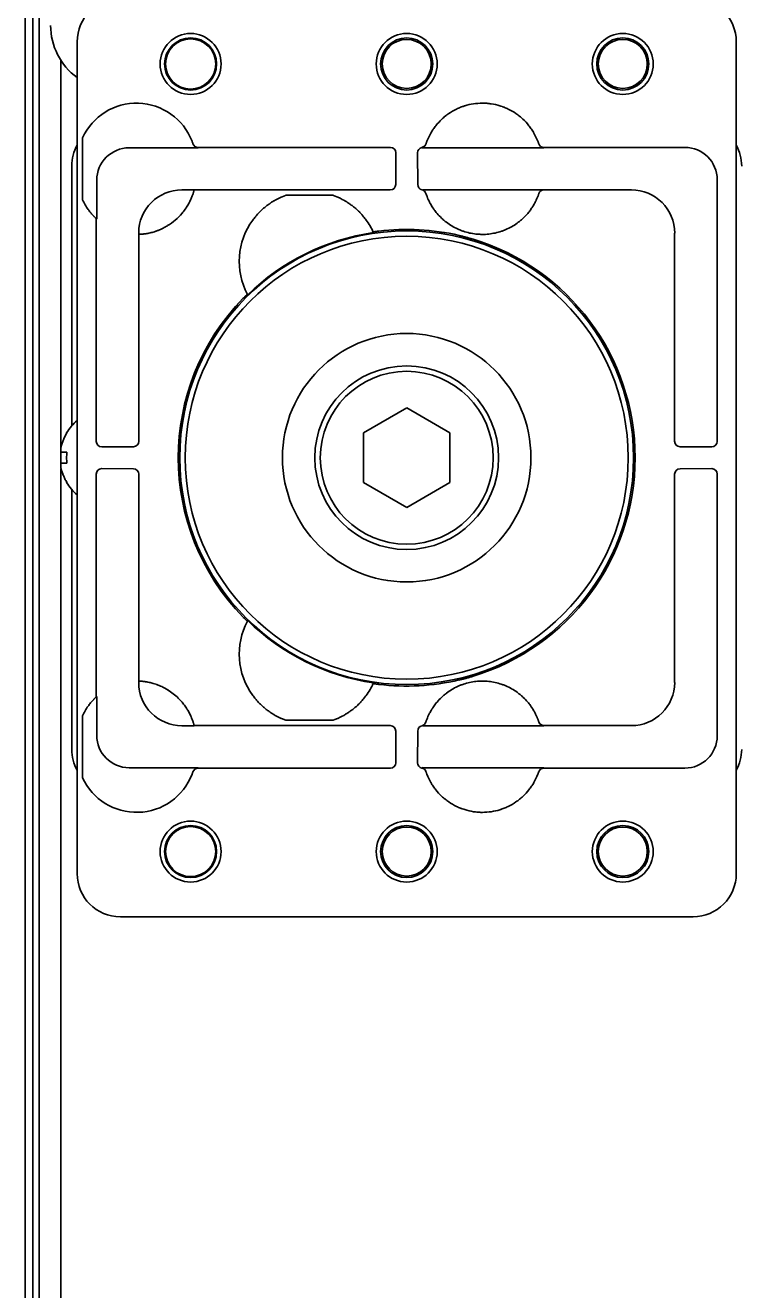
# Model space of a CAD drawing. Extents: x 6336 to 10269, y -393 to 3204.
# Drawn here: x 8426.8 to 8493.1, y 2945.6 to 3062.8 of the extents above; entities that cross this region are included whole.
import ezdxf

# ---------------------------------------------------------------- set-up
doc = ezdxf.new("R2010")
doc.units = 0
doc.header["$LTSCALE"] = 5
doc.layers.add('1', color=7, linetype='CONTINUOUS', true_color=0xffffff)

msp = doc.modelspace()

# ---------------------------------------------------------------- linework, layer by layer
at = {"layer": '1', "color": 7, "linetype": 'Continuous', "lineweight": 35}
for p, q in [((8426.77, 3066.93), (8426.77, 2417.53)), ((8428.07, 2432.33), (8428.07, 3067.73)), ((8427.46, 2420.53), (8427.46, 3063.93)), ((8431.57, 3061.23), (8431.57, 2984.23)), ((8492.57, 2984.23), (8492.57, 3061.23)), ((8430.07, 3059.5), (8430.07, 3023.73)), ((8432.07, 3046.61), (8432.07, 3052.34)), ((8474.29, 3051.78), (8474.29, 3051.8)), ((8442.77, 3051.42), (8436.37, 3051.42)), ((8460.57, 3051.46), (8442.76, 3051.46)), ((8461.05, 3048.02), (8461.07, 3050.96)), ((8463.08, 3050.96), (8463.09, 3048.02)), ((8474.77, 3051.42), (8463.6, 3051.42)), ((8487.81, 3051.46), (8474.76, 3051.46)), ((8431.07, 3049.73), (8431.07, 3025.68)), ((8433.38, 3048.42), (8433.38, 3044.83)), ((8490.81, 3024.23), (8490.81, 3048.46)), ((8441.27, 3047.53), (8442.4, 3047.53)), ((8442.4, 3047.53), (8442.4, 3047.52)), ((8442.4, 3047.52), (8450.29, 3047.52)), ((8450.29, 3047.52), (8450.38, 3047.52)), ((8450.38, 3047.52), (8450.88, 3047.52)), ((8450.88, 3047.52), (8455.26, 3047.52)), ((8455.26, 3047.02), (8450.88, 3047.02)), ((8455.26, 3047.52), (8455.76, 3047.52)), ((8455.76, 3047.52), (8455.86, 3047.52)), ((8455.86, 3047.52), (8460.55, 3047.52)), ((8463.53, 3047.53), (8474.77, 3047.53)), ((8474.3, 3047.18), (8474.3, 3047.18)), ((8474.77, 3047.52), (8482.87, 3047.52)), ((8433.34, 3044.86), (8433.34, 3024.23)), ((8437.27, 3043.4), (8437.27, 3043.53)), ((8437.28, 3043.4), (8437.27, 3043.4)), ((8437.28, 3024.25), (8437.28, 3043.4)), ((8486.87, 3043.52), (8486.87, 3024.25)), ((8458.07, 3025.04), (8462.07, 3027.34)), ((8462.07, 3027.34), (8466.07, 3025.04)), ((8430.59, 3025.03), (8430.63, 3025.03)), ((8458.07, 3020.42), (8458.07, 3025.04)), ((8466.07, 3025.04), (8466.07, 3020.42)), ((8433.84, 3023.73), (8436.78, 3023.75)), ((8487.37, 3023.75), (8490.31, 3023.73)), ((8430.07, 3023.23), (8430.07, 3022.23)), ((8430.07, 3021.71), (8430.07, 2527.74)), ((8433.34, 3021.22), (8433.34, 3000.59)), ((8436.78, 3021.7), (8433.84, 3021.72)), ((8437.28, 3002.05), (8437.28, 3021.2)), ((8486.87, 3021.2), (8486.87, 3001.93)), ((8490.31, 3021.72), (8487.37, 3021.7)), ((8490.81, 2996.99), (8490.81, 3021.22)), ((8430.63, 3020.43), (8430.59, 3020.43)), ((8462.07, 3018.11), (8458.07, 3020.42)), ((8466.07, 3020.42), (8462.07, 3018.11)), ((8431.07, 3019.77), (8431.07, 2995.73)), ((8437.27, 3002.05), (8437.28, 3002.05)), ((8437.27, 3001.92), (8437.27, 3002.05)), ((8433.38, 3000.62), (8433.34, 3000.59)), ((8433.38, 3000.62), (8433.38, 2997.03)), ((8432.07, 2993.11), (8432.07, 2998.84)), ((8442.4, 2997.92), (8441.27, 2997.92)), ((8442.4, 2997.93), (8442.4, 2997.92)), ((8450.29, 2997.93), (8442.4, 2997.93)), ((8450.38, 2997.93), (8450.29, 2997.93)), ((8450.88, 2997.93), (8450.38, 2997.93)), ((8450.88, 2998.43), (8455.26, 2998.43)), ((8455.26, 2997.93), (8450.88, 2997.93)), ((8455.26, 2997.93), (8455.76, 2997.93)), ((8455.86, 2997.93), (8455.76, 2997.93)), ((8460.55, 2997.93), (8455.86, 2997.93)), ((8474.77, 2997.92), (8463.53, 2997.92)), ((8474.3, 2998.27), (8474.3, 2998.27)), ((8482.87, 2997.93), (8474.77, 2997.93)), ((8461.07, 2994.49), (8461.05, 2997.44)), ((8463.09, 2997.43), (8463.08, 2994.49)), ((8436.37, 2994.03), (8442.77, 2994.03)), ((8442.29, 2993.65), (8442.28, 2993.63)), ((8442.29, 2993.65), (8442.29, 2993.65)), ((8442.76, 2993.99), (8460.57, 2993.99)), ((8463.6, 2994.03), (8474.77, 2994.03)), ((8474.29, 2993.65), (8474.29, 2993.66)), ((8474.76, 2993.99), (8487.81, 2993.99)), ((8435.57, 2980.23), (8488.57, 2980.23))]:
    msp.add_line(p, q, dxfattribs=at)
for centre, radius in [((8442.07, 3059.18), 2.82), ((8442.07, 3059.18), 2.41), ((8442.07, 3059.18), 2.32), ((8462.07, 3059.18), 2.82), ((8462.07, 3059.18), 2.41), ((8462.07, 3059.18), 2.27), ((8482.07, 3059.18), 2.82), ((8482.07, 3059.18), 2.41), ((8482.07, 3059.18), 2.27), ((8462.07, 3022.73), 21), ((8462.07, 3022.73), 20.5), ((8462.07, 3022.73), 11.5), ((8462.07, 3022.73), 8.5), ((8462.07, 3022.73), 8), ((8442.07, 2986.27), 2.82), ((8442.07, 2986.27), 2.41), ((8442.07, 2986.27), 2.32), ((8462.07, 2986.27), 2.82), ((8462.07, 2986.27), 2.41), ((8462.07, 2986.27), 2.27), ((8482.07, 2986.27), 2.82), ((8482.07, 2986.27), 2.41), ((8482.07, 2986.27), 2.27)]:
    msp.add_circle(centre, radius, dxfattribs=at)
for centre, radius, start, end in [((8437.07, 3050.05), 5.5, 21.107, 155.38), ((8437.07, 3048.9), 5.5, 204.62, 215.3312), ((8437.07, 3048.9), 5.5, 301.5261, 319.8844), ((8453.07, 3040.9), 6.5, 143.9482, 207.9503), ((8453.07, 3040.9), 6.5, 24.741, 36.0518), ((8462.07, 3022.73), 21.07, 98.3892, 134.3021), ((8462.07, 3022.73), 21.14, 76.7503, 97.0306), ((8462.07, 3022.73), 21.14, 286.698, 73.3023), ((8462.07, 3022.73), 21.14, 135.6607, 224.3393), ((8434.69, 3022.53), 4.8, 130.542, 148.6273), ((8434.69, 3022.93), 4.8, 211.3727, 229.458), ((8453.07, 3004.55), 6.5, 152.0497, 216.0518), ((8462.07, 3022.73), 21.07, 225.6979, 261.6108), ((8437.07, 2996.55), 5.5, 45.4856, 58.474), ((8453.07, 3004.55), 6.5, 323.9482, 335.259), ((8462.07, 3022.73), 21.14, 262.9694, 283.2494), ((8437.07, 2996.55), 5.5, 144.6688, 155.38), ((8437.07, 2995.4), 5.5, 204.62, 338.893)]:
    msp.add_arc(centre, radius, start, end, dxfattribs=at)
for centre, major_axis, ratio, start_param, end_param in [((8435.57, 3061.23), (2.83, -2.83), 0.999695, 2.356347, 3.926839), ((8488.57, 3061.23), (-2.83, -2.83), 0.999695, 2.356347, 3.926839), ((8435.12, 3062.77), (-4.25, -4.25), 0.997946, 5.499157, 6.437737), ((8435.07, 3049.73), (-2.83, 2.83), 0.999695, 0.279915, 0.785246), ((8437.07, 3050.05), (-5.23, -1.73), 0.999252, 3.138522, 3.145428), ((8442.76, 3051.96), (0.474, 0.159), 0.999831, 3.141593, 4.388346), ((8463.38, 3051.94), (-0.473, 0.161), 0.999761, 2.10121, 3.149501), ((8474.76, 3051.96), (0.475, 0.157), 0.999831, 3.145682, 4.39242), ((8489.07, 3049.73), (2.83, 2.83), 0.999695, 5.497939, 6.003271), ((8436.38, 3048.42), (-2.12, 2.12), 0.999695, 5.497939, 7.068431), ((8437.07, 3049.55), (-5.68, -1.92), 0.999938, 3.132345, 3.139281), ((8460.57, 3050.96), (-0.224, -0.448), 0.999239, 2.03449, 3.605134), ((8463.58, 3050.96), (0.224, -0.448), 0.999239, 2.880101, 4.248696), ((8463.6, 3050.92), (0.224, -0.447), 0.99981, 2.678052, 2.916971), ((8487.81, 3048.46), (-2.12, -2.12), 0.999543, 2.356347, 3.926839), ((8441.27, 3043.53), (2.83, -2.83), 0.999695, 2.356347, 3.926839), ((8460.55, 3048.02), (-0.447, -0.224), 0.99981, 1.107255, 2.677899), ((8463.59, 3048.02), (0.447, -0.224), 0.99981, 3.605286, 4.952817), ((8463.37, 3047.05), (-0.476, -0.155), 0.999754, 3.133975, 4.161422), ((8474.77, 3047.02), (-0.475, 0.156), 0.999831, 5.030486, 6.282512), ((8482.87, 3043.52), (2.83, -2.83), 0.999924, 0.78555, 2.356042), ((8435.37, 10271.54), (0, -7227.62), 0.017452, 6.267025, 6.267338), ((3762.89, 2237.68), (-4696.56, -804.42), 0.03512, 3.150702, 3.151017), ((11934.7, 6284.55), (-3486.44, -3247.99), 0.03512, 6.273761, 6.274076), ((8433.84, 3024.23), (-0.448, -0.224), 0.999239, 5.819644, 7.390288), ((8436.78, 3024.25), (0.224, 0.447), 0.99981, 3.605286, 5.17593), ((8487.37, 3024.25), (-0.224, 0.447), 0.99981, 1.107255, 2.677899), ((8490.31, 3024.23), (0.448, -0.224), 0.999239, 5.176082, 6.746726), ((8433.84, 3021.22), (0.448, -0.224), 0.999239, 2.03449, 3.605134), ((8436.78, 3021.2), (0.224, -0.447), 0.99981, 1.107255, 2.677899), ((8487.37, 3021.2), (-0.224, -0.447), 0.99981, 3.605286, 5.17593), ((8490.31, 3021.22), (-0.448, -0.224), 0.999239, 2.678052, 4.248696), ((11934.7, -239.1), (3486.44, -3247.99), 0.03512, 3.150702, 3.151017), ((8441.27, 3001.92), (2.83, 2.83), 0.999695, 2.356347, 3.926839), ((3762.89, 3807.77), (4696.56, -804.42), 0.03512, 6.273761, 6.274076), ((8482.87, 3001.93), (-2.83, -2.83), 0.999924, 0.78555, 2.356042), ((8460.55, 2997.43), (-0.447, 0.224), 0.99981, 3.605286, 5.17593), ((8463.59, 2997.43), (0.447, 0.224), 0.99981, 1.330368, 2.677899), ((8463.37, 2998.41), (0.476, -0.155), 0.999754, 5.263357, 6.293203), ((8474.77, 2998.43), (0.475, 0.156), 0.999831, 3.142574, 4.3946), ((8436.38, 2997.03), (-2.12, -2.12), 0.999695, 5.497939, 7.068431), ((8487.81, 2996.99), (2.12, -2.12), 0.999543, 5.497939, 7.068431), ((8435.07, 2995.73), (-2.83, -2.83), 0.999695, 5.497939, 6.003271), ((8489.07, 2995.73), (2.83, -2.83), 0.999695, 0.279915, 0.785246), ((8460.57, 2994.49), (0.224, -0.448), 0.999239, 5.819644, 7.390288), ((8463.58, 2994.49), (-0.224, -0.448), 0.999239, 5.176082, 6.544021), ((8442.76, 2993.49), (0.474, -0.159), 0.999831, 1.894839, 3.141593), ((8437.07, 2995.4), (-1.75, -5.21), 0.99983, 1.569957, 1.576869), ((8463.6, 2994.53), (-0.224, -0.447), 0.99981, 0.22534, 0.463541), ((8463.38, 2993.51), (-0.477, -0.15), 0.999767, 3.157291, 4.205088), ((8474.76, 2993.49), (0.474, -0.158), 0.999831, 1.892032, 3.138921), ((8435.57, 2984.23), (2.83, 2.83), 0.999695, 2.356347, 3.926839), ((8488.57, 2984.23), (-2.83, 2.83), 0.999695, 2.356347, 3.926839)]:
    msp.add_ellipse(centre, major_axis=major_axis, ratio=ratio, start_param=start_param, end_param=end_param, dxfattribs=at)
for points, knots in [([(8474.2, 3052.03), (8474.1, 3052.29), (8473.98, 3052.54), (8473.83, 3052.81), (8473.81, 3052.84), (8473.78, 3052.9), (8473.76, 3052.93), (8473.7, 3053.02), (8473.67, 3053.08), (8473.55, 3053.25), (8473.47, 3053.36), (8473.21, 3053.68), (8473.03, 3053.89), (8472.78, 3054.12), (8472.7, 3054.19), (8472.62, 3054.26), (8472.57, 3054.3), (8472.54, 3054.32), (8472.4, 3054.43), (8472.29, 3054.51), (8471.95, 3054.75), (8471.71, 3054.88), (8471.34, 3055.06), (8471.22, 3055.12), (8471.06, 3055.18), (8471.02, 3055.19), (8470.96, 3055.22), (8470.93, 3055.23), (8470.83, 3055.27), (8470.76, 3055.29), (8470.43, 3055.39), (8470.17, 3055.45), (8469.76, 3055.51), (8469.62, 3055.53), (8469.42, 3055.54), (8469.31, 3055.55), (8469.21, 3055.55), (8469.14, 3055.55), (8469.11, 3055.55), (8468.79, 3055.55), (8468.52, 3055.53), (8467.98, 3055.45), (8467.71, 3055.39), (8467.41, 3055.3), (8467.38, 3055.28), (8467.31, 3055.26), (8467.28, 3055.25), (8467.18, 3055.22), (8467.12, 3055.19), (8466.92, 3055.12), (8466.8, 3055.06), (8466.43, 3054.88), (8466.19, 3054.74), (8465.91, 3054.55), (8465.82, 3054.49), (8465.74, 3054.43), (8465.68, 3054.38), (8465.66, 3054.36), (8465.52, 3054.25), (8465.42, 3054.16), (8465.12, 3053.88), (8464.93, 3053.68), (8464.68, 3053.36), (8464.59, 3053.25), (8464.5, 3053.1), (8464.48, 3053.07), (8464.44, 3053.02), (8464.42, 3052.99), (8464.37, 3052.9), (8464.33, 3052.84), (8464.16, 3052.54), (8464.04, 3052.29), (8463.94, 3052.03)], [0, 0, 0, 0, 0.0625, 0.0625, 0.070313, 0.070313, 0.078125, 0.078125, 0.09375, 0.09375, 0.125, 0.125, 0.1875, 0.1875, 0.203125, 0.210938, 0.210938, 0.21875, 0.21875, 0.25, 0.25, 0.3125, 0.3125, 0.34375, 0.34375, 0.351563, 0.351563, 0.359375, 0.359375, 0.375, 0.375, 0.4375, 0.4375, 0.46875, 0.46875, 0.484375, 0.492188, 0.492188, 0.5, 0.5, 0.5625, 0.5625, 0.625, 0.625, 0.632812, 0.632812, 0.640625, 0.640625, 0.65625, 0.65625, 0.6875, 0.6875, 0.75, 0.75, 0.765625, 0.773437, 0.773437, 0.78125, 0.78125, 0.8125, 0.8125, 0.875, 0.875, 0.90625, 0.90625, 0.914062, 0.914062, 0.921875, 0.921875, 0.9375, 0.9375, 1, 1, 1, 1]), ([(8442.29, 3051.8), (8442.29, 3051.8), (8442.29, 3051.81), (8442.28, 3051.81), (8442.28, 3051.82), (8442.28, 3051.83), (8442.28, 3051.84), (8442.27, 3051.85), (8442.27, 3051.86), (8442.26, 3051.88), (8442.26, 3051.89), (8442.25, 3051.92), (8442.24, 3051.93), (8442.23, 3051.95), (8442.23, 3051.96), (8442.23, 3051.97), (8442.22, 3051.98), (8442.22, 3052), (8442.21, 3052.02), (8442.2, 3052.03)], [0, 0, 0, 0, 0.125, 0.125, 0.25, 0.25, 0.375, 0.375, 0.5, 0.5, 0.625, 0.625, 0.75, 0.75, 0.8125, 0.8125, 0.875, 0.875, 1, 1, 1, 1]), ([(8442.77, 3051.42), (8442.75, 3051.42), (8442.7, 3051.43), (8442.64, 3051.44), (8442.61, 3051.45), (8442.59, 3051.46), (8442.57, 3051.47), (8442.56, 3051.47), (8442.52, 3051.49), (8442.5, 3051.5), (8442.47, 3051.53), (8442.46, 3051.53), (8442.44, 3051.55), (8442.43, 3051.56), (8442.4, 3051.59), (8442.39, 3051.61), (8442.35, 3051.65), (8442.34, 3051.67), (8442.32, 3051.72), (8442.31, 3051.74), (8442.3, 3051.77)], [0, 0, 0, 0, 0.125, 0.25, 0.25, 0.3125, 0.3125, 0.375, 0.375, 0.5, 0.5, 0.5625, 0.5625, 0.625, 0.625, 0.75, 0.75, 0.875, 0.875, 1, 1, 1, 1]), ([(8463.84, 3051.74), (8463.83, 3051.7), (8463.81, 3051.66), (8463.78, 3051.62), (8463.77, 3051.61), (8463.76, 3051.59), (8463.75, 3051.58), (8463.73, 3051.56), (8463.7, 3051.53), (8463.67, 3051.5), (8463.64, 3051.48), (8463.64, 3051.48), (8463.62, 3051.47), (8463.61, 3051.46), (8463.56, 3051.43), (8463.52, 3051.42), (8463.48, 3051.41)], [0, 0, 0, 0, 0.25, 0.25, 0.3125, 0.3125, 0.375, 0.375, 0.5, 0.625, 0.625, 0.6875, 0.6875, 0.75, 0.75, 1, 1, 1, 1]), ([(8463.94, 3052.03), (8463.93, 3052.01), (8463.93, 3052), (8463.92, 3051.98), (8463.92, 3051.97), (8463.91, 3051.95), (8463.91, 3051.95), (8463.9, 3051.92), (8463.9, 3051.91), (8463.89, 3051.89), (8463.89, 3051.88), (8463.88, 3051.87), (8463.88, 3051.87), (8463.87, 3051.85), (8463.87, 3051.84), (8463.87, 3051.83), (8463.87, 3051.82), (8463.86, 3051.81), (8463.86, 3051.81), (8463.86, 3051.8), (8463.86, 3051.79), (8463.85, 3051.79), (8463.85, 3051.79), (8463.85, 3051.79), (8463.85, 3051.79), (8463.85, 3051.79)], [0, 0, 0, 0, 0.125, 0.125, 0.1875, 0.1875, 0.25, 0.25, 0.375, 0.375, 0.4375, 0.4375, 0.5, 0.5, 0.625, 0.625, 0.6875, 0.6875, 0.75, 0.75, 0.875, 0.875, 0.9375, 0.9375, 1, 1, 1, 1]), ([(8474.29, 3051.8), (8474.29, 3051.8), (8474.29, 3051.81), (8474.28, 3051.81), (8474.28, 3051.81), (8474.28, 3051.82), (8474.28, 3051.82), (8474.28, 3051.83), (8474.28, 3051.83), (8474.27, 3051.85), (8474.27, 3051.85), (8474.27, 3051.86), (8474.27, 3051.87), (8474.26, 3051.88), (8474.26, 3051.89), (8474.25, 3051.91), (8474.25, 3051.92), (8474.24, 3051.93), (8474.24, 3051.94), (8474.23, 3051.96), (8474.23, 3051.97), (8474.22, 3052), (8474.22, 3052), (8474.21, 3052.02), (8474.21, 3052.03), (8474.2, 3052.03)], [0, 0, 0, 0, 0.125, 0.125, 0.1875, 0.1875, 0.25, 0.25, 0.375, 0.375, 0.4375, 0.4375, 0.5, 0.5, 0.625, 0.625, 0.6875, 0.6875, 0.75, 0.75, 0.875, 0.875, 0.9375, 0.9375, 1, 1, 1, 1]), ([(8463.48, 3051.41), (8463.48, 3051.42), (8463.48, 3051.42), (8463.48, 3051.44), (8463.48, 3051.45), (8463.48, 3051.45)], [0, 0, 0, 0, 0.441588, 0.441588, 1, 1, 1, 1]), ([(8442.4, 3047.52), (8442.4, 3047.52), (8442.4, 3047.51), (8442.39, 3047.49), (8442.38, 3047.47), (8442.37, 3047.43), (8442.36, 3047.4), (8442.36, 3047.39), (8442.36, 3047.38), (8442.36, 3047.38), (8442.35, 3047.35), (8442.35, 3047.34), (8442.33, 3047.29), (8442.31, 3047.23), (8442.29, 3047.15), (8442.26, 3047.08), (8442.25, 3047.05), (8442.24, 3047.02), (8442.23, 3046.99), (8442.23, 3046.98), (8442.2, 3046.92), (8442.18, 3046.87), (8442.12, 3046.71), (8442.07, 3046.6), (8442, 3046.45), (8441.98, 3046.42), (8441.95, 3046.36), (8441.93, 3046.32), (8441.88, 3046.23), (8441.85, 3046.17), (8441.77, 3046.04), (8441.74, 3045.98), (8441.67, 3045.89), (8441.65, 3045.85), (8441.61, 3045.79), (8441.59, 3045.76), (8441.48, 3045.6), (8441.38, 3045.48), (8441.28, 3045.36)], [0, 0, 0, 0, 0.0625, 0.0625, 0.125, 0.1875, 0.1875, 0.203125, 0.203125, 0.21875, 0.21875, 0.25, 0.25, 0.3125, 0.375, 0.375, 0.40625, 0.421875, 0.421875, 0.4375, 0.4375, 0.5, 0.5, 0.625, 0.625, 0.65625, 0.65625, 0.6875, 0.6875, 0.75, 0.75, 0.8125, 0.8125, 0.84375, 0.84375, 0.875, 0.875, 1, 1, 1, 1]), ([(8463.84, 3047.2), (8463.84, 3047.2), (8463.85, 3047.18), (8463.86, 3047.15), (8463.86, 3047.13), (8463.87, 3047.11), (8463.88, 3047.1), (8463.88, 3047.08), (8463.89, 3047.07), (8463.91, 3047.02), (8463.93, 3046.96), (8463.96, 3046.87), (8463.97, 3046.84), (8464, 3046.79), (8464, 3046.77), (8464.02, 3046.73), (8464.03, 3046.71), (8464.04, 3046.7)], [0, 0, 0, 0, 0.25, 0.25, 0.375, 0.375, 0.4375, 0.4375, 0.5, 0.5, 0.75, 0.75, 0.875, 0.875, 0.9375, 0.9375, 1, 1, 1, 1]), ([(8473.27, 3045.34), (8473.35, 3045.45), (8473.44, 3045.55), (8473.55, 3045.71), (8473.59, 3045.76), (8473.65, 3045.85), (8473.66, 3045.87), (8473.7, 3045.93), (8473.72, 3045.95), (8473.8, 3046.09), (8473.86, 3046.19), (8473.94, 3046.35), (8473.97, 3046.4), (8474, 3046.46), (8474.01, 3046.47), (8474.02, 3046.49), (8474.02, 3046.5), (8474.04, 3046.54), (8474.05, 3046.56), (8474.1, 3046.68), (8474.14, 3046.76), (8474.18, 3046.85), (8474.18, 3046.87), (8474.19, 3046.89), (8474.2, 3046.9), (8474.2, 3046.91), (8474.22, 3046.95), (8474.24, 3047.02), (8474.26, 3047.06), (8474.27, 3047.09), (8474.27, 3047.1), (8474.28, 3047.12), (8474.28, 3047.13), (8474.29, 3047.15), (8474.29, 3047.17), (8474.3, 3047.17), (8474.3, 3047.18)], [0, 0, 0, 0, 0.125, 0.125, 0.1875, 0.1875, 0.21875, 0.21875, 0.25, 0.25, 0.375, 0.375, 0.4375, 0.4375, 0.453125, 0.453125, 0.46875, 0.46875, 0.5, 0.5, 0.625, 0.625, 0.65625, 0.65625, 0.671875, 0.671875, 0.6875, 0.75, 0.8125, 0.8125, 0.84375, 0.84375, 0.875, 0.875, 0.9375, 1, 1, 1, 1]), ([(8474.3, 3047.18), (8474.31, 3047.21), (8474.33, 3047.26), (8474.35, 3047.3), (8474.38, 3047.33), (8474.39, 3047.34), (8474.4, 3047.36), (8474.41, 3047.37), (8474.44, 3047.4), (8474.46, 3047.42), (8474.49, 3047.44), (8474.5, 3047.45), (8474.52, 3047.46), (8474.54, 3047.47), (8474.57, 3047.49), (8474.59, 3047.5), (8474.64, 3047.51), (8474.67, 3047.52), (8474.72, 3047.53), (8474.75, 3047.53), (8474.77, 3047.53)], [0, 0, 0, 0, 0.125, 0.25, 0.25, 0.3125, 0.3125, 0.375, 0.375, 0.5, 0.5, 0.5625, 0.5625, 0.625, 0.625, 0.75, 0.75, 0.875, 0.875, 1, 1, 1, 1]), ([(8474.77, 3047.53), (8474.77, 3047.53), (8474.77, 3047.53), (8474.77, 3047.52), (8474.77, 3047.52), (8474.77, 3047.52)], [0, 0, 0, 0, 0.496999, 0.496999, 1, 1, 1, 1]), ([(8433.34, 3044.86), (8433.34, 3044.86), (8433.33, 3044.87), (8433.32, 3044.88), (8433.32, 3044.88), (8433.31, 3044.89), (8433.3, 3044.9), (8433.29, 3044.91), (8433.29, 3044.91), (8433.27, 3044.93), (8433.26, 3044.94), (8433.24, 3044.96), (8433.23, 3044.97), (8433.22, 3044.98), (8433.21, 3044.99), (8433.18, 3045.01), (8433.17, 3045.03), (8433.13, 3045.06), (8433.12, 3045.08), (8433.09, 3045.11), (8433.08, 3045.12), (8433.06, 3045.14), (8433.05, 3045.15), (8433, 3045.2), (8432.97, 3045.24), (8432.91, 3045.31), (8432.89, 3045.33), (8432.85, 3045.38), (8432.83, 3045.4), (8432.77, 3045.47), (8432.73, 3045.52), (8432.66, 3045.62), (8432.62, 3045.67), (8432.59, 3045.72)], [0, 0, 0, 0, 0.0625, 0.0625, 0.125, 0.125, 0.15625, 0.15625, 0.1875, 0.1875, 0.25, 0.25, 0.28125, 0.28125, 0.3125, 0.3125, 0.375, 0.375, 0.4375, 0.4375, 0.46875, 0.46875, 0.5, 0.5, 0.625, 0.625, 0.6875, 0.6875, 0.75, 0.75, 0.875, 0.875, 1, 1, 1, 1]), ([(8449.81, 3046.52), (8449.79, 3046.51), (8449.76, 3046.49), (8449.71, 3046.46), (8449.7, 3046.45), (8449.66, 3046.43), (8449.64, 3046.42), (8449.59, 3046.39), (8449.55, 3046.36), (8449.49, 3046.32), (8449.47, 3046.31), (8449.43, 3046.28), (8449.41, 3046.27), (8449.35, 3046.23), (8449.31, 3046.2), (8449.22, 3046.14), (8449.18, 3046.1), (8449.05, 3046), (8448.96, 3045.93), (8448.84, 3045.83), (8448.82, 3045.82), (8448.77, 3045.78), (8448.71, 3045.72), (8448.64, 3045.65), (8448.5, 3045.52), (8448.41, 3045.43), (8448.28, 3045.29), (8448.24, 3045.25), (8448.17, 3045.17), (8448.15, 3045.15), (8448.11, 3045.1), (8448.09, 3045.07), (8447.98, 3044.94), (8447.9, 3044.83), (8447.82, 3044.73)], [0, 0, 0, 0, 0.0625, 0.0625, 0.09375, 0.09375, 0.125, 0.125, 0.1875, 0.1875, 0.21875, 0.21875, 0.25, 0.25, 0.3125, 0.3125, 0.375, 0.375, 0.5, 0.5, 0.53125, 0.53125, 0.5625, 0.625, 0.625, 0.75, 0.75, 0.8125, 0.8125, 0.84375, 0.84375, 0.875, 0.875, 1, 1, 1, 1]), ([(8450.46, 3046.85), (8450.1, 3046.69), (8449.9, 3046.57), (8449.81, 3046.52), (8449.81, 3046.52), (8449.81, 3046.52)], [0, 0, 0, 0, 0.99996, 0.99996, 1, 1, 1, 1]), ([(8458.33, 3044.73), (8458.25, 3044.83), (8458.17, 3044.94), (8458.04, 3045.09), (8458, 3045.14), (8457.93, 3045.22), (8457.91, 3045.24), (8457.86, 3045.29), (8457.84, 3045.32), (8457.8, 3045.36), (8457.78, 3045.39), (8457.73, 3045.43), (8457.71, 3045.46), (8457.64, 3045.53), (8457.6, 3045.57), (8457.46, 3045.7), (8457.37, 3045.78), (8457.19, 3045.93), (8457.1, 3046), (8456.97, 3046.1), (8456.92, 3046.14), (8456.84, 3046.2), (8456.8, 3046.23), (8456.71, 3046.29), (8456.67, 3046.31), (8456.61, 3046.35), (8456.59, 3046.36), (8456.56, 3046.39), (8456.54, 3046.4), (8456.48, 3046.43), (8456.45, 3046.45), (8456.39, 3046.49), (8456.36, 3046.51), (8456.33, 3046.52)], [0, 0, 0, 0, 0.125, 0.125, 0.1875, 0.1875, 0.21875, 0.21875, 0.25, 0.25, 0.28125, 0.28125, 0.3125, 0.3125, 0.375, 0.375, 0.5, 0.5, 0.625, 0.625, 0.6875, 0.6875, 0.75, 0.75, 0.8125, 0.8125, 0.84375, 0.84375, 0.875, 0.875, 0.9375, 0.9375, 1, 1, 1, 1]), ([(8464.04, 3046.7), (8464.06, 3046.65), (8464.08, 3046.6), (8464.13, 3046.5), (8464.15, 3046.45), (8464.19, 3046.37), (8464.21, 3046.32), (8464.24, 3046.28), (8464.25, 3046.25), (8464.26, 3046.24), (8464.3, 3046.17), (8464.34, 3046.11), (8464.41, 3045.99), (8464.44, 3045.93), (8464.5, 3045.84), (8464.52, 3045.81), (8464.57, 3045.75), (8464.59, 3045.72), (8464.69, 3045.57), (8464.78, 3045.46), (8464.88, 3045.34)], [0, 0, 0, 0, 0.125, 0.125, 0.25, 0.25, 0.3125, 0.34375, 0.34375, 0.375, 0.375, 0.5, 0.5, 0.625, 0.625, 0.6875, 0.6875, 0.75, 0.75, 1, 1, 1, 1]), ([(8464.88, 3045.34), (8465.01, 3045.19), (8465.15, 3045.05), (8465.37, 3044.84), (8465.44, 3044.77), (8465.55, 3044.68), (8465.59, 3044.64), (8465.67, 3044.58), (8465.71, 3044.55), (8465.91, 3044.4), (8466.07, 3044.29), (8466.41, 3044.09), (8466.59, 3043.99), (8466.86, 3043.87), (8466.95, 3043.83), (8467.09, 3043.77), (8467.13, 3043.76), (8467.23, 3043.72), (8467.27, 3043.71), (8467.51, 3043.63), (8467.7, 3043.57), (8468.09, 3043.49), (8468.28, 3043.46), (8468.58, 3043.42), (8468.68, 3043.42), (8468.82, 3043.41), (8468.87, 3043.41), (8468.97, 3043.4), (8469.02, 3043.4), (8469.27, 3043.4), (8469.47, 3043.41), (8469.87, 3043.46), (8470.06, 3043.49), (8470.45, 3043.57), (8470.64, 3043.63), (8470.88, 3043.71), (8470.92, 3043.72), (8471.02, 3043.76), (8471.16, 3043.81), (8471.29, 3043.87), (8471.56, 3043.99), (8471.74, 3044.09), (8472.08, 3044.29), (8472.24, 3044.4), (8472.44, 3044.55), (8472.48, 3044.58), (8472.56, 3044.64), (8472.67, 3044.74), (8472.78, 3044.84), (8473, 3045.05), (8473.14, 3045.19), (8473.27, 3045.34)], [0, 0, 0, 0, 0.0625, 0.0625, 0.09375, 0.09375, 0.109375, 0.109375, 0.125, 0.125, 0.1875, 0.1875, 0.25, 0.25, 0.28125, 0.28125, 0.296875, 0.296875, 0.3125, 0.3125, 0.375, 0.375, 0.4375, 0.4375, 0.46875, 0.46875, 0.484375, 0.484375, 0.5, 0.5, 0.5625, 0.5625, 0.625, 0.625, 0.6875, 0.6875, 0.703125, 0.703125, 0.71875, 0.75, 0.75, 0.8125, 0.8125, 0.875, 0.875, 0.890625, 0.890625, 0.90625, 0.9375, 0.9375, 1, 1, 1, 1]), ([(8438.21, 3043.52), (8438.14, 3043.5), (8438.08, 3043.49), (8437.95, 3043.47), (8437.89, 3043.46), (8437.77, 3043.44), (8437.72, 3043.44), (8437.62, 3043.43), (8437.58, 3043.42), (8437.5, 3043.42), (8437.46, 3043.41), (8437.4, 3043.41), (8437.37, 3043.41), (8437.33, 3043.41), (8437.3, 3043.4), (8437.28, 3043.4), (8437.28, 3043.4)], [0, 0, 0, 0, 0.125, 0.125, 0.25, 0.25, 0.375, 0.375, 0.5, 0.5, 0.625, 0.625, 0.75, 0.75, 0.875, 1, 1, 1, 1]), ([(8439.95, 3044.21), (8439.88, 3044.17), (8439.81, 3044.13), (8439.66, 3044.05), (8439.59, 3044.01), (8439.37, 3043.9), (8439.22, 3043.83), (8439.03, 3043.76), (8438.99, 3043.75), (8438.94, 3043.72), (8438.92, 3043.72), (8438.88, 3043.7), (8438.79, 3043.67), (8438.69, 3043.64), (8438.55, 3043.6), (8438.48, 3043.58), (8438.35, 3043.55), (8438.28, 3043.53), (8438.21, 3043.52)], [0, 0, 0, 0, 0.125, 0.125, 0.25, 0.25, 0.5, 0.5, 0.5625, 0.5625, 0.59375, 0.59375, 0.625, 0.75, 0.75, 0.875, 0.875, 1, 1, 1, 1]), ([(8459.49, 3043.71), (8459.45, 3043.7), (8459.42, 3043.7), (8459.37, 3043.69), (8459.35, 3043.69), (8459.32, 3043.69), (8459.31, 3043.68), (8459.26, 3043.68), (8459.23, 3043.67), (8459.19, 3043.67), (8459.18, 3043.66), (8459.16, 3043.66), (8459.15, 3043.66), (8459.14, 3043.66), (8459.13, 3043.66), (8459.1, 3043.65), (8459.08, 3043.65), (8459.06, 3043.64), (8459.05, 3043.64), (8459.04, 3043.64), (8459.04, 3043.64), (8459.03, 3043.64), (8459.02, 3043.63), (8459, 3043.63), (8458.99, 3043.63), (8458.98, 3043.62), (8458.98, 3043.62), (8458.98, 3043.62), (8458.98, 3043.62), (8458.98, 3043.62)], [0, 0, 0, 0, 0.125, 0.125, 0.1875, 0.1875, 0.25, 0.25, 0.375, 0.375, 0.4375, 0.4375, 0.46875, 0.46875, 0.5, 0.5, 0.625, 0.625, 0.65625, 0.65625, 0.6875, 0.6875, 0.75, 0.75, 0.875, 0.875, 0.9375, 0.9375, 1, 1, 1, 1]), ([(8468.15, 3042.97), (8468.05, 3043), (8467.94, 3043.03), (8467.74, 3043.09), (8467.54, 3043.15), (8467.33, 3043.2), (8467.12, 3043.25), (8467.02, 3043.28), (8466.92, 3043.3)], [0, 0, 0, 0, 0.25, 0.25, 0.5, 0.75, 0.75, 1, 1, 1, 1]), ([(8447.33, 3037.85), (8447.33, 3037.85), (8447.33, 3037.85), (8447.32, 3037.85), (8447.32, 3037.84), (8447.31, 3037.84), (8447.31, 3037.84), (8447.3, 3037.83), (8447.3, 3037.83), (8447.29, 3037.82), (8447.28, 3037.81), (8447.25, 3037.79), (8447.25, 3037.79), (8447.23, 3037.77), (8447.21, 3037.76), (8447.2, 3037.74), (8447.18, 3037.72), (8447.17, 3037.71), (8447.14, 3037.68), (8447.11, 3037.66), (8447.08, 3037.63), (8447.07, 3037.62), (8447.05, 3037.59), (8447.04, 3037.58), (8447, 3037.55), (8446.98, 3037.52), (8446.95, 3037.5)], [0, 0, 0, 0, 0.125, 0.125, 0.1875, 0.1875, 0.21875, 0.21875, 0.25, 0.25, 0.375, 0.375, 0.4375, 0.4375, 0.5, 0.5625, 0.5625, 0.625, 0.625, 0.75, 0.75, 0.8125, 0.8125, 0.875, 0.875, 1, 1, 1, 1]), ([(8430.63, 3025.03), (8430.5, 3024.82), (8430.4, 3024.61), (8430.26, 3024.29), (8430.22, 3024.18), (8430.14, 3023.95), (8430.11, 3023.84), (8430.08, 3023.73)], [0, 0, 0, 0, 0.5, 0.5, 0.75, 0.75, 1, 1, 1, 1]), ([(8430.63, 3022.23), (8430.5, 3022.23), (8430.4, 3022.23), (8430.26, 3022.23), (8430.22, 3022.23), (8430.14, 3022.23), (8430.11, 3022.23), (8430.08, 3022.23)], [0, 0, 0, 0, 0.5, 0.5, 0.75, 0.75, 1, 1, 1, 1]), ([(8446.95, 3007.95), (8446.98, 3007.93), (8447, 3007.9), (8447.03, 3007.87), (8447.05, 3007.86), (8447.07, 3007.84), (8447.08, 3007.82), (8447.11, 3007.79), (8447.14, 3007.77), (8447.17, 3007.74), (8447.18, 3007.73), (8447.19, 3007.72), (8447.19, 3007.71), (8447.2, 3007.71), (8447.21, 3007.7), (8447.23, 3007.68), (8447.25, 3007.67), (8447.26, 3007.65), (8447.27, 3007.65), (8447.28, 3007.64), (8447.28, 3007.64), (8447.29, 3007.63), (8447.29, 3007.63), (8447.31, 3007.61), (8447.32, 3007.61), (8447.32, 3007.6), (8447.33, 3007.6), (8447.33, 3007.6), (8447.33, 3007.6), (8447.33, 3007.6)], [0, 0, 0, 0, 0.125, 0.125, 0.1875, 0.1875, 0.25, 0.25, 0.375, 0.375, 0.4375, 0.4375, 0.46875, 0.46875, 0.5, 0.5, 0.625, 0.625, 0.65625, 0.65625, 0.6875, 0.6875, 0.75, 0.75, 0.875, 0.875, 0.9375, 0.9375, 1, 1, 1, 1]), ([(8466.92, 3002.15), (8467.02, 3002.17), (8467.12, 3002.2), (8467.33, 3002.25), (8467.54, 3002.3), (8467.74, 3002.36), (8467.94, 3002.42), (8468.05, 3002.45), (8468.15, 3002.48)], [0, 0, 0, 0, 0.25, 0.25, 0.5, 0.75, 0.75, 1, 1, 1, 1]), ([(8437.28, 3002.05), (8437.28, 3002.05), (8437.29, 3002.05), (8437.31, 3002.05), (8437.33, 3002.05), (8437.37, 3002.04), (8437.4, 3002.04), (8437.44, 3002.04), (8437.44, 3002.04), (8437.46, 3002.04), (8437.49, 3002.04), (8437.52, 3002.03), (8437.58, 3002.03), (8437.62, 3002.03), (8437.72, 3002.01), (8437.77, 3002.01), (8437.84, 3002), (8437.86, 3002), (8437.89, 3001.99), (8437.93, 3001.99), (8437.98, 3001.98), (8438.08, 3001.96), (8438.14, 3001.95), (8438.22, 3001.93)], [0, 0, 0, 0, 0.125, 0.125, 0.25, 0.25, 0.375, 0.375, 0.40625, 0.40625, 0.4375, 0.5, 0.5, 0.625, 0.625, 0.75, 0.75, 0.78125, 0.78125, 0.8125, 0.875, 0.875, 1, 1, 1, 1]), ([(8438.22, 3001.93), (8438.34, 3001.91), (8438.48, 3001.87), (8438.69, 3001.81), (8438.76, 3001.79), (8438.88, 3001.75), (8438.91, 3001.74), (8438.99, 3001.71), (8439.03, 3001.69), (8439.21, 3001.62), (8439.36, 3001.56), (8439.55, 3001.46), (8439.58, 3001.45), (8439.66, 3001.41), (8439.7, 3001.39), (8439.81, 3001.33), (8439.88, 3001.28), (8439.95, 3001.24)], [0, 0, 0, 0, 0.25, 0.25, 0.375, 0.375, 0.4375, 0.4375, 0.5, 0.5, 0.75, 0.75, 0.8125, 0.8125, 0.875, 0.875, 1, 1, 1, 1]), ([(8458.98, 3001.83), (8458.98, 3001.83), (8458.98, 3001.83), (8458.99, 3001.83), (8458.99, 3001.83), (8459, 3001.82), (8459, 3001.82), (8459.01, 3001.82), (8459.01, 3001.82), (8459.03, 3001.82), (8459.04, 3001.81), (8459.07, 3001.81), (8459.08, 3001.81), (8459.1, 3001.8), (8459.13, 3001.8), (8459.15, 3001.79), (8459.18, 3001.79), (8459.19, 3001.79), (8459.23, 3001.78), (8459.26, 3001.78), (8459.31, 3001.77), (8459.32, 3001.77), (8459.35, 3001.76), (8459.37, 3001.76), (8459.42, 3001.75), (8459.45, 3001.75), (8459.49, 3001.75)], [0, 0, 0, 0, 0.125, 0.125, 0.1875, 0.1875, 0.21875, 0.21875, 0.25, 0.25, 0.375, 0.375, 0.4375, 0.4375, 0.5, 0.5625, 0.5625, 0.625, 0.625, 0.75, 0.75, 0.8125, 0.8125, 0.875, 0.875, 1, 1, 1, 1]), ([(8473.27, 3000.11), (8473.14, 3000.26), (8473, 3000.41), (8472.78, 3000.61), (8472.71, 3000.68), (8472.59, 3000.78), (8472.56, 3000.81), (8472.48, 3000.87), (8472.44, 3000.9), (8472.24, 3001.05), (8472.08, 3001.16), (8471.74, 3001.37), (8471.56, 3001.46), (8471.29, 3001.58), (8471.2, 3001.62), (8471.06, 3001.68), (8471.02, 3001.7), (8470.92, 3001.73), (8470.87, 3001.75), (8470.64, 3001.83), (8470.45, 3001.88), (8470.06, 3001.96), (8469.87, 3002), (8469.57, 3002.03), (8469.47, 3002.04), (8469.32, 3002.04), (8469.27, 3002.05), (8469.17, 3002.05), (8469.12, 3002.05), (8468.87, 3002.05), (8468.68, 3002.04), (8468.28, 3002), (8468.09, 3001.96), (8467.7, 3001.88), (8467.51, 3001.83), (8467.27, 3001.75), (8467.23, 3001.73), (8467.13, 3001.7), (8466.99, 3001.64), (8466.86, 3001.58), (8466.59, 3001.46), (8466.41, 3001.37), (8466.07, 3001.16), (8465.91, 3001.05), (8465.71, 3000.9), (8465.67, 3000.87), (8465.59, 3000.81), (8465.48, 3000.71), (8465.36, 3000.61), (8465.15, 3000.41), (8465.01, 3000.26), (8464.88, 3000.11)], [0, 0, 0, 0, 0.0625, 0.0625, 0.09375, 0.09375, 0.109375, 0.109375, 0.125, 0.125, 0.1875, 0.1875, 0.25, 0.25, 0.28125, 0.28125, 0.296875, 0.296875, 0.3125, 0.3125, 0.375, 0.375, 0.4375, 0.4375, 0.46875, 0.46875, 0.484375, 0.484375, 0.5, 0.5, 0.5625, 0.5625, 0.625, 0.625, 0.6875, 0.6875, 0.703125, 0.703125, 0.71875, 0.75, 0.75, 0.8125, 0.8125, 0.875, 0.875, 0.890625, 0.890625, 0.90625, 0.9375, 0.9375, 1, 1, 1, 1]), ([(8432.59, 2999.73), (8432.62, 2999.78), (8432.66, 2999.83), (8432.73, 2999.93), (8432.77, 2999.98), (8432.85, 3000.07), (8432.89, 3000.12), (8432.94, 3000.19), (8432.96, 3000.21), (8433, 3000.25), (8433.02, 3000.27), (8433.06, 3000.31), (8433.08, 3000.33), (8433.11, 3000.36), (8433.11, 3000.37), (8433.13, 3000.39), (8433.14, 3000.4), (8433.18, 3000.44), (8433.22, 3000.47), (8433.25, 3000.51), (8433.26, 3000.51), (8433.27, 3000.53), (8433.28, 3000.53), (8433.29, 3000.55), (8433.3, 3000.56), (8433.31, 3000.57), (8433.32, 3000.57), (8433.32, 3000.58), (8433.33, 3000.58), (8433.33, 3000.58), (8433.34, 3000.59), (8433.34, 3000.59)], [0, 0, 0, 0, 0.125, 0.125, 0.25, 0.25, 0.375, 0.375, 0.4375, 0.4375, 0.5, 0.5, 0.5625, 0.5625, 0.59375, 0.59375, 0.625, 0.625, 0.75, 0.75, 0.78125, 0.78125, 0.8125, 0.8125, 0.875, 0.875, 0.90625, 0.90625, 0.9375, 0.9375, 1, 1, 1, 1]), ([(8441.28, 3000.1), (8441.38, 2999.97), (8441.48, 2999.85), (8441.61, 2999.66), (8441.65, 2999.6), (8441.71, 2999.51), (8441.74, 2999.46), (8441.77, 2999.41), (8441.79, 2999.38), (8441.8, 2999.36), (8441.88, 2999.22), (8441.95, 2999.1), (8442.04, 2998.92), (8442.07, 2998.86), (8442.1, 2998.78), (8442.12, 2998.73), (8442.14, 2998.69), (8442.15, 2998.67), (8442.16, 2998.65), (8442.21, 2998.53), (8442.24, 2998.44), (8442.29, 2998.31), (8442.3, 2998.27), (8442.31, 2998.22), (8442.32, 2998.21), (8442.32, 2998.19), (8442.33, 2998.18), (8442.33, 2998.16), (8442.34, 2998.14), (8442.35, 2998.1), (8442.37, 2998.04), (8442.38, 2998), (8442.38, 2997.98), (8442.39, 2997.97), (8442.39, 2997.96), (8442.39, 2997.95), (8442.4, 2997.94), (8442.4, 2997.93), (8442.4, 2997.93)], [0, 0, 0, 0, 0.125, 0.125, 0.1875, 0.1875, 0.21875, 0.234375, 0.234375, 0.25, 0.25, 0.375, 0.375, 0.4375, 0.4375, 0.46875, 0.484375, 0.484375, 0.5, 0.5, 0.625, 0.625, 0.6875, 0.6875, 0.703125, 0.703125, 0.71875, 0.71875, 0.75, 0.75, 0.8125, 0.875, 0.875, 0.90625, 0.90625, 0.9375, 0.9375, 1, 1, 1, 1]), ([(8447.82, 3000.73), (8447.9, 3000.62), (8447.98, 3000.51), (8448.09, 3000.38), (8448.11, 3000.36), (8448.15, 3000.31), (8448.17, 3000.28), (8448.24, 3000.21), (8448.28, 3000.16), (8448.41, 3000.02), (8448.5, 2999.93), (8448.64, 2999.8), (8448.68, 2999.76), (8448.75, 2999.7), (8448.77, 2999.68), (8448.82, 2999.64), (8448.84, 2999.62), (8448.96, 2999.52), (8449.05, 2999.45), (8449.18, 2999.35), (8449.22, 2999.32), (8449.31, 2999.25), (8449.35, 2999.22), (8449.41, 2999.18), (8449.43, 2999.17), (8449.47, 2999.14), (8449.49, 2999.13), (8449.55, 2999.09), (8449.59, 2999.06), (8449.64, 2999.03), (8449.66, 2999.02), (8449.7, 2999), (8449.71, 2998.99), (8449.76, 2998.96), (8449.79, 2998.94), (8449.81, 2998.93)], [0, 0, 0, 0, 0.125, 0.125, 0.15625, 0.15625, 0.1875, 0.1875, 0.25, 0.25, 0.375, 0.375, 0.4375, 0.4375, 0.46875, 0.46875, 0.5, 0.5, 0.625, 0.625, 0.6875, 0.6875, 0.75, 0.75, 0.78125, 0.78125, 0.8125, 0.8125, 0.875, 0.875, 0.90625, 0.90625, 0.9375, 0.9375, 1, 1, 1, 1]), ([(8456.33, 2998.93), (8456.36, 2998.94), (8456.39, 2998.96), (8456.45, 2999), (8456.48, 2999.02), (8456.54, 2999.05), (8456.56, 2999.06), (8456.59, 2999.09), (8456.61, 2999.1), (8456.67, 2999.14), (8456.71, 2999.17), (8456.8, 2999.22), (8456.84, 2999.25), (8456.92, 2999.32), (8456.97, 2999.35), (8457.1, 2999.45), (8457.19, 2999.52), (8457.37, 2999.67), (8457.46, 2999.75), (8457.6, 2999.88), (8457.64, 2999.93), (8457.71, 3000), (8457.73, 3000.02), (8457.78, 3000.06), (8457.8, 3000.09), (8457.84, 3000.14), (8457.86, 3000.16), (8457.91, 3000.21), (8457.97, 3000.28), (8458.04, 3000.36), (8458.17, 3000.51), (8458.25, 3000.62), (8458.33, 3000.73)], [0, 0, 0, 0, 0.0625, 0.0625, 0.125, 0.125, 0.15625, 0.15625, 0.1875, 0.1875, 0.25, 0.25, 0.3125, 0.3125, 0.375, 0.375, 0.5, 0.5, 0.625, 0.625, 0.6875, 0.6875, 0.71875, 0.71875, 0.75, 0.75, 0.78125, 0.78125, 0.8125, 0.875, 0.875, 1, 1, 1, 1]), ([(8464.88, 3000.11), (8464.78, 3000), (8464.69, 2999.88), (8464.57, 2999.7), (8464.53, 2999.64), (8464.48, 2999.57), (8464.47, 2999.55), (8464.45, 2999.52), (8464.44, 2999.51), (8464.41, 2999.46), (8464.39, 2999.43), (8464.3, 2999.29), (8464.24, 2999.17), (8464.17, 2999.04), (8464.15, 2999.01), (8464.13, 2998.96), (8464.11, 2998.93), (8464.08, 2998.85), (8464.06, 2998.8), (8464.04, 2998.76)], [0, 0, 0, 0, 0.25, 0.25, 0.375, 0.375, 0.40625, 0.40625, 0.4375, 0.4375, 0.5, 0.5, 0.75, 0.75, 0.8125, 0.8125, 0.875, 0.875, 1, 1, 1, 1]), ([(8474.3, 2998.28), (8474.3, 2998.28), (8474.29, 2998.29), (8474.28, 2998.32), (8474.27, 2998.35), (8474.26, 2998.37), (8474.26, 2998.38), (8474.26, 2998.39), (8474.26, 2998.39), (8474.25, 2998.41), (8474.24, 2998.42), (8474.23, 2998.46), (8474.21, 2998.52), (8474.18, 2998.58), (8474.16, 2998.64), (8474.15, 2998.66), (8474.14, 2998.7), (8474.13, 2998.72), (8474.1, 2998.78), (8474.08, 2998.82), (8474.02, 2998.95), (8473.97, 2999.05), (8473.91, 2999.18), (8473.89, 2999.2), (8473.86, 2999.26), (8473.85, 2999.28), (8473.8, 2999.36), (8473.77, 2999.42), (8473.7, 2999.52), (8473.67, 2999.58), (8473.61, 2999.66), (8473.59, 2999.69), (8473.55, 2999.74), (8473.54, 2999.77), (8473.44, 2999.9), (8473.35, 3000.01), (8473.27, 3000.11)], [0, 0, 0, 0, 0.0625, 0.125, 0.1875, 0.1875, 0.203125, 0.203125, 0.21875, 0.21875, 0.25, 0.25, 0.3125, 0.375, 0.375, 0.40625, 0.40625, 0.4375, 0.4375, 0.5, 0.5, 0.625, 0.625, 0.65625, 0.65625, 0.6875, 0.6875, 0.75, 0.75, 0.8125, 0.8125, 0.84375, 0.84375, 0.875, 0.875, 1, 1, 1, 1]), ([(8464.04, 2998.76), (8464, 2998.68), (8463.97, 2998.61), (8463.94, 2998.52), (8463.93, 2998.49), (8463.91, 2998.45), (8463.91, 2998.44), (8463.9, 2998.41), (8463.89, 2998.4), (8463.87, 2998.34), (8463.86, 2998.31), (8463.85, 2998.28), (8463.85, 2998.27), (8463.84, 2998.26), (8463.84, 2998.26), (8463.84, 2998.25), (8463.84, 2998.25), (8463.84, 2998.25)], [0, 0, 0, 0, 0.25, 0.25, 0.375, 0.375, 0.4375, 0.4375, 0.5, 0.5, 0.75, 0.75, 0.875, 0.875, 0.9375, 0.9375, 1, 1, 1, 1]), ([(8474.77, 2997.92), (8474.75, 2997.92), (8474.7, 2997.93), (8474.64, 2997.94), (8474.61, 2997.95), (8474.59, 2997.96), (8474.57, 2997.97), (8474.56, 2997.97), (8474.52, 2997.99), (8474.5, 2998), (8474.47, 2998.03), (8474.46, 2998.03), (8474.44, 2998.05), (8474.43, 2998.06), (8474.4, 2998.09), (8474.39, 2998.11), (8474.35, 2998.15), (8474.34, 2998.17), (8474.32, 2998.22), (8474.31, 2998.24), (8474.3, 2998.27)], [0, 0, 0, 0, 0.125, 0.25, 0.25, 0.3125, 0.3125, 0.375, 0.375, 0.5, 0.5, 0.5625, 0.5625, 0.625, 0.625, 0.75, 0.75, 0.875, 0.875, 1, 1, 1, 1]), ([(8474.77, 2997.93), (8474.77, 2997.93), (8474.77, 2997.93), (8474.77, 2997.93), (8474.77, 2997.93), (8474.77, 2997.92)], [0, 0, 0, 0, 0.499999, 0.499999, 1, 1, 1, 1]), ([(8442.2, 2993.42), (8442.21, 2993.43), (8442.21, 2993.43), (8442.22, 2993.45), (8442.22, 2993.46), (8442.23, 2993.48), (8442.23, 2993.49), (8442.24, 2993.52), (8442.25, 2993.53), (8442.25, 2993.55), (8442.26, 2993.56), (8442.26, 2993.57), (8442.26, 2993.58), (8442.27, 2993.59), (8442.27, 2993.6), (8442.28, 2993.62), (8442.28, 2993.62), (8442.28, 2993.64), (8442.28, 2993.64), (8442.29, 2993.64), (8442.29, 2993.65), (8442.29, 2993.65), (8442.29, 2993.65), (8442.29, 2993.65)], [0, 0, 0, 0, 0.0625, 0.0625, 0.125, 0.125, 0.25, 0.25, 0.375, 0.375, 0.4375, 0.4375, 0.5, 0.5, 0.625, 0.625, 0.75, 0.75, 0.875, 0.875, 0.9375, 0.9375, 1, 1, 1, 1]), ([(8463.85, 2993.67), (8463.85, 2993.67), (8463.85, 2993.66), (8463.85, 2993.66), (8463.86, 2993.66), (8463.86, 2993.65), (8463.86, 2993.65), (8463.86, 2993.64), (8463.86, 2993.63), (8463.87, 2993.62), (8463.87, 2993.61), (8463.87, 2993.6), (8463.88, 2993.6), (8463.88, 2993.58), (8463.89, 2993.57), (8463.9, 2993.54), (8463.9, 2993.53), (8463.91, 2993.51), (8463.91, 2993.5), (8463.92, 2993.48), (8463.92, 2993.48), (8463.93, 2993.45), (8463.93, 2993.44), (8463.94, 2993.42)], [0, 0, 0, 0, 0.125, 0.125, 0.1875, 0.1875, 0.25, 0.25, 0.375, 0.375, 0.4375, 0.4375, 0.5, 0.5, 0.625, 0.625, 0.75, 0.75, 0.8125, 0.8125, 0.875, 0.875, 1, 1, 1, 1]), ([(8463.94, 2993.42), (8464.04, 2993.16), (8464.16, 2992.91), (8464.31, 2992.64), (8464.33, 2992.61), (8464.37, 2992.55), (8464.38, 2992.52), (8464.44, 2992.43), (8464.48, 2992.38), (8464.59, 2992.21), (8464.67, 2992.09), (8464.93, 2991.77), (8465.12, 2991.57), (8465.37, 2991.33), (8465.44, 2991.27), (8465.52, 2991.2), (8465.58, 2991.15), (8465.6, 2991.13), (8465.74, 2991.02), (8465.85, 2990.94), (8466.19, 2990.71), (8466.43, 2990.57), (8466.8, 2990.39), (8466.92, 2990.33), (8467.08, 2990.27), (8467.12, 2990.26), (8467.18, 2990.23), (8467.21, 2990.22), (8467.31, 2990.19), (8467.38, 2990.17), (8467.71, 2990.06), (8467.98, 2990), (8468.38, 2989.94), (8468.52, 2989.93), (8468.72, 2989.91), (8468.83, 2989.9), (8468.93, 2989.9), (8469, 2989.9), (8469.04, 2989.9), (8469.35, 2989.9), (8469.62, 2989.92), (8470.16, 2990), (8470.43, 2990.06), (8470.73, 2990.15), (8470.76, 2990.16), (8470.83, 2990.19), (8470.86, 2990.2), (8470.96, 2990.23), (8471.03, 2990.26), (8471.22, 2990.33), (8471.34, 2990.39), (8471.71, 2990.57), (8471.95, 2990.7), (8472.24, 2990.9), (8472.32, 2990.96), (8472.4, 2991.02), (8472.46, 2991.06), (8472.49, 2991.09), (8472.62, 2991.19), (8472.73, 2991.28), (8473.03, 2991.57), (8473.21, 2991.77), (8473.47, 2992.09), (8473.55, 2992.2), (8473.65, 2992.34), (8473.67, 2992.37), (8473.7, 2992.43), (8473.72, 2992.46), (8473.78, 2992.55), (8473.81, 2992.61), (8473.98, 2992.91), (8474.1, 2993.16), (8474.2, 2993.42)], [0, 0, 0, 0, 0.0625, 0.0625, 0.070313, 0.070313, 0.078125, 0.078125, 0.09375, 0.09375, 0.125, 0.125, 0.1875, 0.1875, 0.203125, 0.210937, 0.210937, 0.21875, 0.21875, 0.25, 0.25, 0.3125, 0.3125, 0.34375, 0.34375, 0.351562, 0.351562, 0.359375, 0.359375, 0.375, 0.375, 0.4375, 0.4375, 0.46875, 0.46875, 0.484375, 0.492187, 0.492187, 0.5, 0.5, 0.5625, 0.5625, 0.625, 0.625, 0.632812, 0.632812, 0.640625, 0.640625, 0.65625, 0.65625, 0.6875, 0.6875, 0.75, 0.75, 0.765625, 0.773438, 0.773438, 0.78125, 0.78125, 0.8125, 0.8125, 0.875, 0.875, 0.90625, 0.90625, 0.914063, 0.914063, 0.921875, 0.921875, 0.9375, 0.9375, 1, 1, 1, 1]), ([(8474.2, 2993.42), (8474.21, 2993.43), (8474.22, 2993.45), (8474.22, 2993.47), (8474.23, 2993.48), (8474.23, 2993.49), (8474.23, 2993.5), (8474.24, 2993.52), (8474.25, 2993.53), (8474.25, 2993.55), (8474.26, 2993.56), (8474.26, 2993.57), (8474.26, 2993.58), (8474.27, 2993.59), (8474.27, 2993.6), (8474.28, 2993.62), (8474.28, 2993.62), (8474.28, 2993.63), (8474.28, 2993.64), (8474.28, 2993.64), (8474.28, 2993.64), (8474.29, 2993.65), (8474.29, 2993.65), (8474.29, 2993.65)], [0, 0, 0, 0, 0.125, 0.125, 0.1875, 0.1875, 0.25, 0.25, 0.375, 0.375, 0.4375, 0.4375, 0.5, 0.5, 0.625, 0.625, 0.75, 0.75, 0.8125, 0.8125, 0.875, 0.875, 1, 1, 1, 1])]:
    msp.add_open_spline(points, degree=3, knots=knots, dxfattribs=at)
for points, degree in [([(8463.85, 3051.79), (8463.85, 3051.77), (8463.84, 3051.76), (8463.84, 3051.74)], 3), ([(8474.29, 3051.78), (8474.3, 3051.77)], 1), ([(8450.38, 3047.52), (8450.35, 3047.52), (8450.32, 3047.52), (8450.29, 3047.52)], 3), ([(8450.88, 3047.02), (8450.46, 3046.85)], 1), ([(8455.69, 3046.85), (8455.26, 3047.02)], 1), ([(8455.76, 3047.52), (8455.79, 3047.52), (8455.83, 3047.52), (8455.86, 3047.52)], 3), ([(8463.84, 3047.21), (8463.84, 3047.21), (8463.84, 3047.2), (8463.84, 3047.2)], 3), ([(8474.3, 3047.18), (8474.3, 3047.18)], 1), ([(8456.33, 3046.52), (8456.24, 3046.57), (8456.04, 3046.7), (8455.69, 3046.85)], 3), ([(8430.08, 3023.73), (8430.07, 3023.7), (8430.07, 3023.65), (8430.06, 3023.58), (8430.06, 3023.51), (8430.06, 3023.44), (8430.06, 3023.37), (8430.07, 3023.3), (8430.07, 3023.25), (8430.08, 3023.23)], 3), ([(8430.08, 3023.23), (8430.09, 3023.23), (8430.12, 3023.23), (8430.17, 3023.23), (8430.23, 3023.23), (8430.29, 3023.23), (8430.36, 3023.23), (8430.43, 3023.23), (8430.52, 3023.23), (8430.59, 3023.23), (8430.63, 3023.23)], 3), ([(8430.63, 3023.23), (8430.61, 3023.06), (8430.58, 3022.73), (8430.61, 3022.39), (8430.63, 3022.23)], 3), ([(8430.08, 3022.23), (8430.07, 3022.2), (8430.07, 3022.15), (8430.06, 3022.08), (8430.06, 3022), (8430.06, 3021.93), (8430.06, 3021.86), (8430.07, 3021.8), (8430.07, 3021.75), (8430.08, 3021.73)], 3), ([(8430.08, 3021.73), (8430.09, 3021.67), (8430.12, 3021.56), (8430.17, 3021.4), (8430.23, 3021.24), (8430.29, 3021.09), (8430.36, 3020.94), (8430.43, 3020.78), (8430.52, 3020.61), (8430.59, 3020.49), (8430.63, 3020.43)], 3), ([(8440.93, 3000.47), (8441.05, 3000.35), (8441.17, 3000.23), (8441.28, 3000.1)], 3), ([(8449.81, 2998.93), (8449.9, 2998.88), (8450.1, 2998.76), (8450.46, 2998.6)], 3), ([(8455.69, 2998.6), (8456.04, 2998.76), (8456.24, 2998.88), (8456.33, 2998.93)], 3), ([(8450.38, 2997.93), (8450.35, 2997.93), (8450.32, 2997.93), (8450.29, 2997.93)], 3), ([(8450.46, 2998.6), (8450.88, 2998.43)], 1), ([(8455.26, 2998.43), (8455.69, 2998.6)], 1), ([(8455.76, 2997.93), (8455.79, 2997.93), (8455.83, 2997.93), (8455.86, 2997.93)], 3), ([(8463.84, 2998.25), (8463.84, 2998.25), (8463.84, 2998.25), (8463.84, 2998.24)], 3), ([(8474.3, 2998.27), (8474.3, 2998.27)], 1), ([(8463.96, 2993.36), (8463.94, 2993.42)], 1), ([(8474.3, 2993.69), (8474.29, 2993.66)], 1)]:
    msp.add_open_spline(points, degree=degree, dxfattribs=at)

doc.saveas('drawing.dxf')
